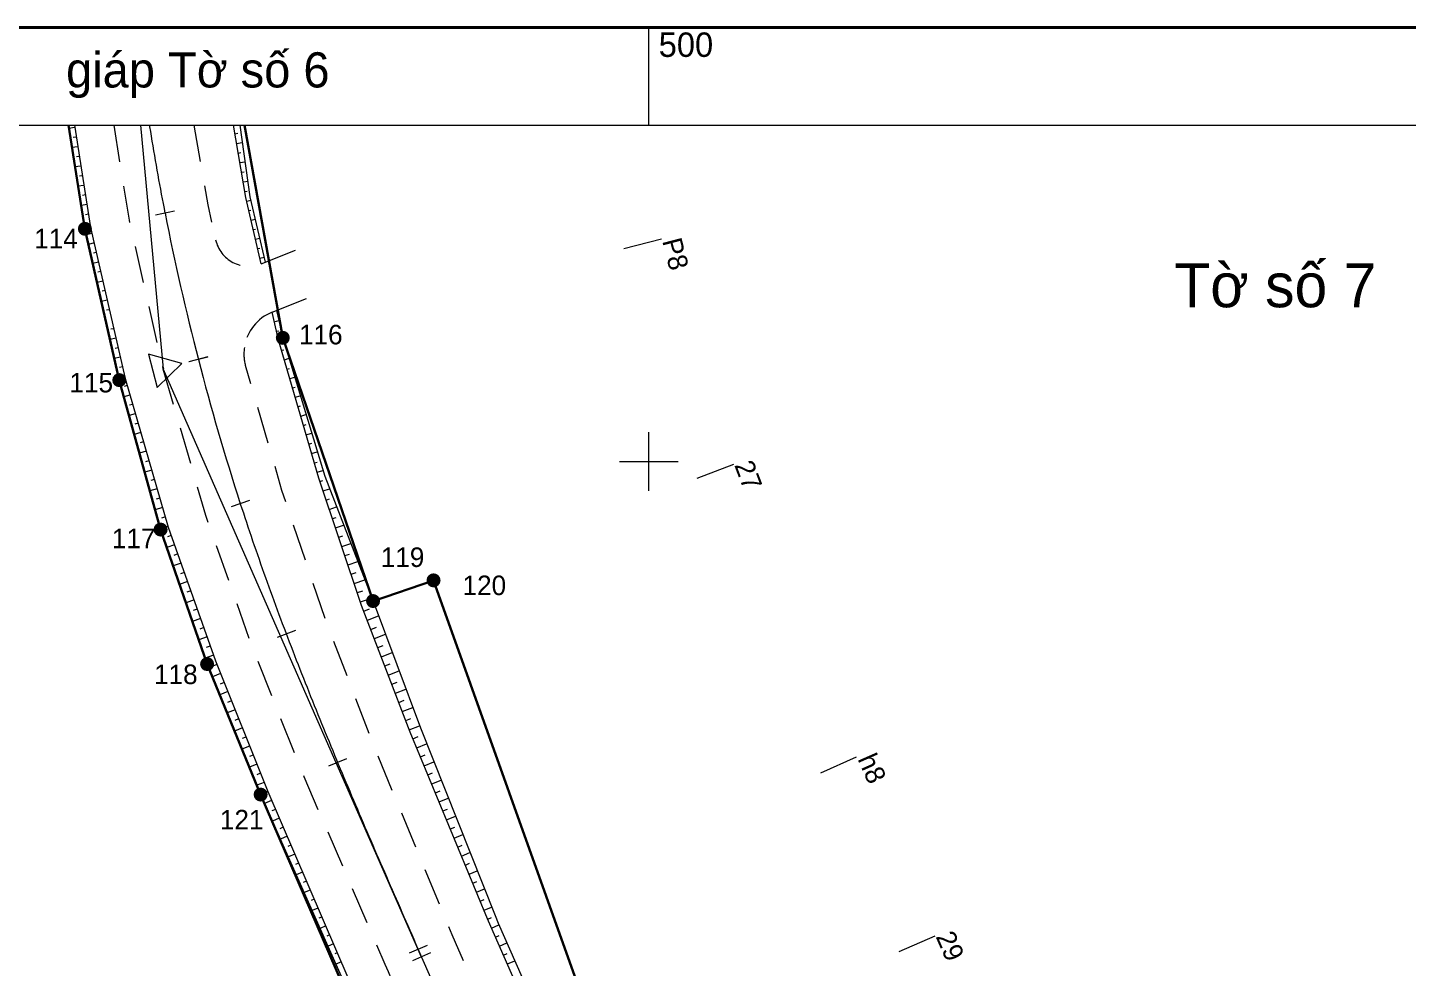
# Model space of a CAD drawing. Header units: metres. Extents: x 535356 to 535753, y 1836468 to 1836744.
# Drawn here: x 535436.4 to 535577.6, y 1836648.2 to 1836744.4 of the extents above; entities that cross this region are included whole.
import ezdxf
from ezdxf.enums import TextEntityAlignment as Align

# ---------------------------------------------------------------- set-up
doc = ezdxf.new("R2010")
doc.units = ezdxf.units.M
doc.header["$MEASUREMENT"] = 0
doc.linetypes.add('DGN Style 2', pattern=[6.2979, 3.77874, -2.51916])
doc.layers.get('0').update_dxf_attribs({"color": 1})
for name, color, linetype, lineweight in [('Level 2', 1, 'Continuous', 0), ('Level 3', 1, 'Continuous', 0), ('Level 4', 1, 'Continuous', 0), ('Level 5', 1, 'Continuous', 0), ('Level 62', 1, 'Continuous', 0), ('Level 63', 1, 'Continuous', 0), ('Level 8', 1, 'Continuous', 0), ('Level 9', 1, 'Continuous', 0)]:
    doc.layers.add(name, color=color, linetype=linetype, lineweight=lineweight)
doc.styles.add('Style-CHAR_FAST_FONT', font='CHAR_FAST_FONT.shx')
doc.styles.add('Style-STANDARD', font='STANDARD.shx')

# ---------------------------------------------------------------- blocks, each defined once
blk = doc.blocks.new('BLOCK_')
at = {"color": 0, "linetype": 'ByBlock', "lineweight": 0}
blk.add_point((0, 0), dxfattribs=at)
blk = doc.blocks.new('KH_DIN')
at = {"color": 0, "linetype": 'Continuous', "lineweight": 0, "flags": 128}
blk.add_lwpolyline([(1.08, -1.83), (1.09, 1.71), (-1.99, -0.04)], close=True, dxfattribs=at)
blk.add_lwpolyline([(-0.05, 0, 1), (0.05, 0, 1)], format="xyb", close=True, dxfattribs=at)
at = {"color": 0, "linetype": 'Continuous', "lineweight": 0}
blk.add_blockref('BLOCK_', (0, 0), dxfattribs=at)
at = {"color": 0, "linetype": 'Continuous', "lineweight": 0, "style": 'Style-STANDARD', "flags": 1}
blk.add_attdef('xdata0', text='', height=1, rotation=165.5438, dxfattribs=at).set_placement((0, 0), align=Align.TOP_LEFT)
blk.add_attdef('xdata0', text='', height=1, rotation=165.5438, dxfattribs=at).set_placement((0, 0), align=Align.TOP_LEFT)

msp = doc.modelspace()

# ---------------------------------------------------------------- hatches: boundary and pattern name
at = {"layer": 'Level 4', "linetype": 'Continuous', "lineweight": 0}
h = msp.add_hatch(color=7, dxfattribs=at)
edge = h.paths.add_edge_path()
edge.add_arc((535442.26, 1836723.82), 0.719, 270, 630)
h = msp.add_hatch(color=7, dxfattribs=at)
edge = h.paths.add_edge_path()
edge.add_arc((535462.52, 1836712.66), 0.719, 270, 630)
h = msp.add_hatch(color=7, dxfattribs=at)
edge = h.paths.add_edge_path()
edge.add_arc((535445.78, 1836708.33), 0.719, 270, 630)
h = msp.add_hatch(color=7, dxfattribs=at)
edge = h.paths.add_edge_path()
edge.add_arc((535450.01, 1836693.03), 0.719, 270, 630)
h = msp.add_hatch(color=7, dxfattribs=at)
edge = h.paths.add_edge_path()
edge.add_arc((535477.95, 1836687.83), 0.719, 270, 630)
h = msp.add_hatch(color=7, dxfattribs=at)
edge = h.paths.add_edge_path()
edge.add_arc((535471.76, 1836685.71), 0.719, 270, 630)
h = msp.add_hatch(color=7, dxfattribs=at)
edge = h.paths.add_edge_path()
edge.add_arc((535454.77, 1836679.26), 0.719, 270, 630)
h = msp.add_hatch(color=7, dxfattribs=at)
edge = h.paths.add_edge_path()
edge.add_arc((535460.25, 1836665.9), 0.719, 270, 630)

# ---------------------------------------------------------------- linework, layer by layer
at = {"layer": 'Level 2', "color": 7, "linetype": 'Continuous', "lineweight": 0}
for p, q in [((535441.21, 1836734.2), (535440.61, 1836734.1)), ((535441.37, 1836733.21), (535441.07, 1836733.16)), ((535457.62, 1836733.55), (535457.92, 1836733.61)), ((535441.53, 1836732.22), (535440.93, 1836732.13)), ((535457.79, 1836732.57), (535458.37, 1836732.67)), ((535441.69, 1836731.24), (535441.39, 1836731.19)), ((535457.96, 1836731.58), (535458.23, 1836731.63)), ((535458.13, 1836730.6), (535458.65, 1836730.69)), ((535441.84, 1836730.25), (535441.24, 1836730.15)), ((535442, 1836729.26), (535441.7, 1836729.21)), ((535458.3, 1836729.61), (535458.55, 1836729.66)), ((535442.16, 1836728.27), (535441.56, 1836728.18)), ((535458.48, 1836728.63), (535458.93, 1836728.71)), ((535458.65, 1836727.64), (535458.86, 1836727.68)), ((535442.48, 1836726.3), (535441.88, 1836726.2)), ((535442.32, 1836727.29), (535442.02, 1836727.24)), ((535458.84, 1836726.66), (535459.24, 1836726.75)), ((535442.63, 1836725.31), (535442.33, 1836725.26)), ((535451.44, 1836725.61), (535449.48, 1836725.23)), ((535459.06, 1836725.69), (535459.26, 1836725.73)), ((535459.28, 1836724.71), (535459.69, 1836724.81)), ((535442.79, 1836724.32), (535442.19, 1836724.23)), ((535442.99, 1836723.34), (535442.69, 1836723.28)), ((535459.51, 1836723.74), (535459.71, 1836723.78)), ((535443.21, 1836722.37), (535442.62, 1836722.23)), ((535459.73, 1836722.76), (535460.15, 1836722.86)), ((535497.42, 1836721.79), (535501.29, 1836722.8)), ((535443.43, 1836721.39), (535443.14, 1836721.33)), ((535459.95, 1836721.79), (535460.16, 1836721.83)), ((535460.17, 1836720.81), (535460.6, 1836720.91)), ((535443.66, 1836720.42), (535443.06, 1836720.28)), ((535443.88, 1836719.44), (535443.58, 1836719.38)), ((535444.1, 1836718.47), (535443.5, 1836718.33)), ((535444.54, 1836716.52), (535443.95, 1836716.38)), ((535444.32, 1836717.49), (535444.02, 1836717.43)), ((535444.77, 1836715.54), (535444.47, 1836715.48)), ((535445.21, 1836713.59), (535444.91, 1836713.53)), ((535461.65, 1836714.31), (535462.11, 1836714.42)), ((535445.43, 1836712.62), (535444.83, 1836712.48)), ((535461.88, 1836713.34), (535462.11, 1836713.39)), ((535462.12, 1836712.34), (535462.58, 1836712.47)), ((535445.88, 1836710.67), (535445.28, 1836710.53)), ((535445.66, 1836711.64), (535445.35, 1836711.57)), ((535454.84, 1836710.7), (535452.91, 1836710.19)), ((535454.84, 1836710.69), (535452.91, 1836710.19)), ((535462.4, 1836711.38), (535462.63, 1836711.44)), ((535446.1, 1836709.69), (535445.8, 1836709.62)), ((535462.68, 1836710.42), (535463.16, 1836710.56)), ((535462.96, 1836709.46), (535463.2, 1836709.53)), ((535446.32, 1836708.72), (535445.72, 1836708.58)), ((535446.59, 1836707.77), (535446.28, 1836707.68)), ((535463.24, 1836708.5), (535463.74, 1836708.64)), ((535446.87, 1836706.8), (535446.25, 1836706.63)), ((535463.52, 1836707.54), (535463.77, 1836707.61)), ((535463.8, 1836706.58), (535464.31, 1836706.73)), ((535447.14, 1836705.84), (535446.83, 1836705.75)), ((535464.07, 1836705.61), (535464.34, 1836705.69)), ((535447.42, 1836704.88), (535446.78, 1836704.7)), ((535447.7, 1836703.92), (535447.37, 1836703.83)), ((535464.35, 1836704.65), (535464.89, 1836704.81)), ((535464.63, 1836703.69), (535464.91, 1836703.77)), ((535447.98, 1836702.96), (535447.31, 1836702.77)), ((535464.91, 1836702.73), (535465.47, 1836702.9)), ((535448.54, 1836701.04), (535447.85, 1836700.84)), ((535448.26, 1836702), (535447.92, 1836701.9)), ((535465.19, 1836701.77), (535465.48, 1836701.86)), ((535465.47, 1836700.81), (535466.05, 1836700.98)), ((535448.82, 1836700.08), (535448.47, 1836699.98)), ((535465.75, 1836699.85), (535466.05, 1836699.94)), ((535504.95, 1836698.3), (535508.69, 1836699.72)), ((535449.1, 1836699.12), (535448.38, 1836698.91)), ((535449.38, 1836698.16), (535449.01, 1836698.06)), ((535466.03, 1836698.89), (535466.63, 1836699.07)), ((535466.32, 1836697.94), (535466.63, 1836698.04)), ((535449.66, 1836697.2), (535448.91, 1836696.99)), ((535466.64, 1836696.99), (535467.3, 1836697.21)), ((535450.22, 1836695.28), (535449.45, 1836695.06)), ((535449.94, 1836696.24), (535449.56, 1836696.13)), ((535459.12, 1836695.99), (535457.22, 1836695.37)), ((535466.96, 1836696.04), (535467.31, 1836696.16)), ((535467.28, 1836695.09), (535468.02, 1836695.35)), ((535450.5, 1836694.32), (535450.1, 1836694.21)), ((535467.6, 1836694.15), (535467.99, 1836694.28)), ((535450.77, 1836693.36), (535449.98, 1836693.13)), ((535451.1, 1836692.42), (535450.71, 1836692.28)), ((535467.92, 1836693.2), (535468.75, 1836693.48)), ((535468.24, 1836692.25), (535468.67, 1836692.4)), ((535451.44, 1836691.47), (535450.64, 1836691.19)), ((535468.56, 1836691.3), (535469.47, 1836691.61)), ((535452.1, 1836689.59), (535451.3, 1836689.3)), ((535451.77, 1836690.53), (535451.37, 1836690.39)), ((535468.88, 1836690.36), (535469.36, 1836690.52)), ((535469.2, 1836689.41), (535470.2, 1836689.75)), ((535452.44, 1836688.65), (535452.03, 1836688.5)), ((535469.52, 1836688.46), (535470.04, 1836688.64)), ((535452.77, 1836687.7), (535451.95, 1836687.41)), ((535453.1, 1836686.76), (535452.69, 1836686.61)), ((535469.84, 1836687.51), (535470.92, 1836687.88)), ((535470.16, 1836686.57), (535470.72, 1836686.76)), ((535453.43, 1836685.82), (535452.61, 1836685.52)), ((535470.47, 1836685.62), (535471.64, 1836686.01)), ((535454.1, 1836683.93), (535453.26, 1836683.63)), ((535453.77, 1836684.87), (535453.35, 1836684.73)), ((535470.82, 1836684.68), (535471.4, 1836684.9)), ((535471.18, 1836683.75), (535472.33, 1836684.19)), ((535454.43, 1836682.99), (535454.01, 1836682.84)), ((535463.81, 1836682.69), (535461.94, 1836681.98)), ((535471.53, 1836682.81), (535472.1, 1836683.03)), ((535454.77, 1836682.04), (535453.91, 1836681.74)), ((535455.1, 1836681.1), (535454.67, 1836680.95)), ((535471.89, 1836681.88), (535473.03, 1836682.31)), ((535472.25, 1836680.94), (535472.81, 1836681.16)), ((535455.43, 1836680.16), (535454.57, 1836679.85)), ((535456.15, 1836678.29), (535455.31, 1836677.96)), ((535455.78, 1836679.22), (535455.35, 1836679.05)), ((535472.96, 1836679.08), (535473.52, 1836679.29)), ((535473.32, 1836678.14), (535474.42, 1836678.56)), ((535456.52, 1836677.36), (535456.1, 1836677.2)), ((535473.68, 1836677.21), (535474.23, 1836677.42)), ((535474.04, 1836676.27), (535475.12, 1836676.69)), ((535456.89, 1836676.44), (535456.07, 1836676.11)), ((535457.26, 1836675.51), (535456.85, 1836675.34)), ((535474.39, 1836675.34), (535474.93, 1836675.55)), ((535457.63, 1836674.58), (535456.83, 1836674.26)), ((535474.75, 1836674.41), (535475.82, 1836674.82)), ((535458.38, 1836672.72), (535457.58, 1836672.4)), ((535458, 1836673.65), (535457.6, 1836673.49)), ((535475.11, 1836673.47), (535475.64, 1836673.68)), ((535475.47, 1836672.54), (535476.52, 1836672.94)), ((535458.75, 1836671.79), (535458.35, 1836671.64)), ((535475.84, 1836671.61), (535476.36, 1836671.83)), ((535476.23, 1836670.69), (535477.24, 1836671.11)), ((535459.12, 1836670.86), (535458.34, 1836670.55)), ((535459.49, 1836669.93), (535459.1, 1836669.78)), ((535476.61, 1836669.77), (535477.11, 1836669.97)), ((535517.59, 1836668.14), (535521.25, 1836669.75)), ((535459.86, 1836669.01), (535459.1, 1836668.7)), ((535469.05, 1836669.57), (535467.21, 1836668.8)), ((535476.99, 1836668.84), (535477.98, 1836669.25)), ((535460.23, 1836668.08), (535459.85, 1836667.93)), ((535460.6, 1836667.15), (535459.86, 1836666.85)), ((535477.38, 1836667.92), (535477.86, 1836668.12)), ((535477.76, 1836666.99), (535478.72, 1836667.39)), ((535460.97, 1836666.22), (535460.6, 1836666.07)), ((535478.14, 1836666.07), (535478.62, 1836666.27)), ((535478.53, 1836665.15), (535479.46, 1836665.54)), ((535461.37, 1836665.3), (535460.65, 1836664.99)), ((535461.76, 1836664.38), (535461.41, 1836664.23)), ((535478.91, 1836664.22), (535479.37, 1836664.41)), ((535462.16, 1836663.47), (535461.46, 1836663.17)), ((535462.56, 1836662.55), (535462.21, 1836662.4)), ((535479.29, 1836663.3), (535480.2, 1836663.68)), ((535479.67, 1836662.38), (535480.12, 1836662.56)), ((535462.95, 1836661.63), (535462.28, 1836661.34)), ((535480.06, 1836661.45), (535480.94, 1836661.82)), ((535463.35, 1836660.71), (535463.02, 1836660.57)), ((535463.74, 1836659.79), (535463.09, 1836659.51)), ((535480.44, 1836660.53), (535480.88, 1836660.71)), ((535480.82, 1836659.6), (535481.68, 1836659.96)), ((535464.14, 1836658.87), (535463.82, 1836658.74)), ((535481.21, 1836658.68), (535481.63, 1836658.86)), ((535464.54, 1836657.96), (535463.9, 1836657.68)), ((535464.93, 1836657.04), (535464.62, 1836656.9)), ((535481.59, 1836657.76), (535482.42, 1836658.1)), ((535481.97, 1836656.83), (535482.38, 1836657)), ((535465.33, 1836656.12), (535464.71, 1836655.86)), ((535482.36, 1836655.91), (535483.16, 1836656.24)), ((535465.72, 1836655.2), (535465.42, 1836655.07)), ((535466.12, 1836654.28), (535465.53, 1836654.03)), ((535482.74, 1836654.99), (535483.13, 1836655.15)), ((535483.12, 1836654.06), (535483.9, 1836654.38)), ((535466.52, 1836653.36), (535466.22, 1836653.24)), ((535483.51, 1836653.14), (535483.89, 1836653.3)), ((535466.91, 1836652.45), (535466.34, 1836652.2)), ((535467.31, 1836651.53), (535467.03, 1836651.41)), ((535483.9, 1836652.22), (535484.65, 1836652.55)), ((535484.3, 1836651.3), (535484.68, 1836651.47)), ((535525.63, 1836649.83), (535529.29, 1836651.44)), ((535467.7, 1836650.61), (535467.15, 1836650.37)), ((535477.3, 1836650.46), (535475.47, 1836649.65)), ((535484.7, 1836650.39), (535485.46, 1836650.72)), ((535468.1, 1836649.69), (535467.83, 1836649.58)), ((535468.5, 1836648.77), (535467.97, 1836648.55)), ((535477.64, 1836649.68), (535475.81, 1836648.87)), ((535485.1, 1836649.47), (535485.48, 1836649.64)), ((535485.51, 1836648.56), (535486.27, 1836648.89))]:
    msp.add_line(p, q, dxfattribs=at)
at = {"layer": 'Level 2', "color": 7, "linetype": 'Continuous', "lineweight": 0, "flags": 128}
for points in [[(535440.57, 1836734.42), (535442.26, 1836723.82), (535445.77, 1836708.33), (535445.78, 1836708.33)], [(535441.18, 1836734.42), (535442.85, 1836723.94), (535446.37, 1836708.49), (535446.38, 1836708.48)], [(535460.31, 1836720.22), (535458.75, 1836727.03), (535457.46, 1836734.42)], [(535458.12, 1836734.42), (535459.16, 1836727.11), (535460.72, 1836720.39)], [(535462.05, 1836712.57), (535462.05, 1836712.58), (535461.43, 1836715.29)], [(535461.87, 1836715.46), (535462.51, 1836712.7), (535462.51, 1836712.69)], [(535461.87, 1836715.46), (535462.51, 1836712.7), (535462.51, 1836712.69)], [(535510.28, 1836592.14), (535507.6, 1836598.23), (535499.56, 1836616.54), (535495.54, 1836625.7), (535491.52, 1836634.86), (535483.82, 1836652.39), (535483.49, 1836653.17), (535475.56, 1836672.29), (535470.59, 1836685.27), (535466.21, 1836698.29), (535462.06, 1836712.54), (535462.05, 1836712.57)], [(535445.78, 1836708.33), (535450.01, 1836693.03), (535454.77, 1836679.26), (535460.25, 1836665.9), (535468.78, 1836646.71), (535469.13, 1836645.94), (535477.01, 1836628.49), (535481.14, 1836619.38), (535484.87, 1836610.09), (535493.14, 1836591.88), (535499.16, 1836578.42), (535503.99, 1836567.16), (535509.14, 1836555.22), (535517.23, 1836536.93), (535525.33, 1836518.64), (535533.37, 1836500.33), (535541.5, 1836482.06), (535543.2, 1836478.24)], [(535446.38, 1836708.48), (535450.8, 1836693.29), (535455.63, 1836679.59), (535460.98, 1836666.21), (535469.29, 1836646.94), (535469.63, 1836646.16), (535477.33, 1836628.62), (535481.35, 1836619.47), (535485.37, 1836610.31), (535493.41, 1836592), (535499.34, 1836578.5), (535504.27, 1836567.28), (535509.49, 1836555.38), (535517.54, 1836537.06), (535525.58, 1836518.75), (535533.62, 1836500.44), (535541.66, 1836482.13), (535543.37, 1836478.24)]]:
    msp.add_lwpolyline(points, dxfattribs=at)
msp.add_lwpolyline([(535462.51, 1836712.69), (535462.52, 1836712.66), (535466.81, 1836698.48), (535471.76, 1836685.71), (535476.6, 1836672.72), (535484.25, 1836653.51), (535484.58, 1836652.72), (535492.3, 1836635.2), (535495.69, 1836625.77), (535500.16, 1836616.81), (535508.09, 1836598.45), (535511.3, 1836590.96), (535511.3, 1836590.96, 0.357106), (535516.92, 1836588.04), (535516.92, 1836588.04), (535529.93, 1836590.76)], format="xyb", dxfattribs=at)
at = {"layer": 'Level 3', "color": 7, "linetype": 'Continuous', "lineweight": 0}
for p, q in [((535447.94, 1836734.42), (535450.28, 1836709.5)), ((535476.73, 1836649.27), (535450.28, 1836709.5)), ((535476.73, 1836649.27), (535551.83, 1836478.24))]:
    msp.add_line(p, q, dxfattribs=at)
at = {"layer": 'Level 3', "color": 7, "linetype": 'Continuous', "lineweight": 0, "flags": 128}
msp.add_lwpolyline([(535448.86, 1836734.42), (535448.88, 1836734.27), (535448.96, 1836733.78), (535449.04, 1836733.29), (535449.12, 1836732.79), (535449.21, 1836732.3), (535449.29, 1836731.81), (535449.37, 1836731.32), (535449.46, 1836730.82), (535449.55, 1836730.33), (535449.63, 1836729.84), (535449.72, 1836729.35), (535449.81, 1836728.85), (535449.9, 1836728.36), (535449.99, 1836727.87), (535450.08, 1836727.38), (535450.18, 1836726.89), (535450.27, 1836726.4), (535450.37, 1836725.91), (535450.46, 1836725.41)], dxfattribs=at)
msp.add_lwpolyline([(535453.88, 1836710.44, 0.015375), (535458.17, 1836695.68), (535458.17, 1836695.68), (535458.32, 1836695.2), (535458.48, 1836694.73), (535458.64, 1836694.25), (535458.79, 1836693.78), (535458.95, 1836693.3), (535459.11, 1836692.83), (535459.27, 1836692.36), (535459.43, 1836691.88), (535459.59, 1836691.41), (535459.76, 1836690.94), (535459.92, 1836690.46), (535460.09, 1836689.99), (535460.25, 1836689.52), (535460.42, 1836689.05), (535460.58, 1836688.58), (535460.75, 1836688.11), (535460.92, 1836687.64), (535461.09, 1836687.17), (535461.26, 1836686.69), (535461.43, 1836686.23), (535461.6, 1836685.76), (535461.78, 1836685.29), (535461.95, 1836684.82), (535462.12, 1836684.35), (535462.3, 1836683.88), (535462.47, 1836683.41), (535462.65, 1836682.94), (535462.83, 1836682.48), (535463, 1836682.01), (535463.18, 1836681.54), (535463.36, 1836681.07), (535463.54, 1836680.61), (535463.72, 1836680.14), (535463.9, 1836679.67), (535464.08, 1836679.21), (535464.26, 1836678.74), (535464.45, 1836678.28), (535464.63, 1836677.81), (535464.81, 1836677.35), (535465, 1836676.88), (535465.18, 1836676.42), (535465.37, 1836675.95), (535465.55, 1836675.49), (535465.74, 1836675.02), (535465.92, 1836674.56), (535466.11, 1836674.1), (535466.3, 1836673.63), (535466.49, 1836673.17), (535466.68, 1836672.71), (535466.87, 1836672.25), (535467.06, 1836671.78), (535467.25, 1836671.32), (535467.44, 1836670.86), (535467.63, 1836670.4), (535467.82, 1836669.93), (535468.01, 1836669.47), (535468.2, 1836669.01), (535468.4, 1836668.55), (535468.59, 1836668.09), (535468.78, 1836667.63), (535468.98, 1836667.17), (535469.17, 1836666.71), (535469.37, 1836666.24), (535469.56, 1836665.78), (535469.76, 1836665.32), (535469.95, 1836664.86), (535470.15, 1836664.4), (535470.34, 1836663.94), (535470.54, 1836663.48), (535470.74, 1836663.02), (535470.93, 1836662.57), (535471.13, 1836662.11), (535471.33, 1836661.65), (535471.53, 1836661.19), (535471.72, 1836660.73), (535471.92, 1836660.27), (535472.12, 1836659.81), (535472.32, 1836659.35), (535472.52, 1836658.89), (535472.72, 1836658.43), (535472.92, 1836657.98), (535473.12, 1836657.52), (535473.32, 1836657.06), (535473.52, 1836656.6), (535473.72, 1836656.14), (535473.92, 1836655.68), (535474.12, 1836655.23), (535474.32, 1836654.77), (535474.52, 1836654.31), (535474.72, 1836653.85), (535474.92, 1836653.39), (535475.12, 1836652.94), (535475.32, 1836652.48), (535475.52, 1836652.02), (535475.72, 1836651.56), (535475.92, 1836651.1), (535476.12, 1836650.65), (535476.32, 1836650.19), (535476.53, 1836649.73), (535476.73, 1836649.27)], format="xyb", dxfattribs=at)
at = {"layer": 'Level 3', "color": 7, "linetype": 'Continuous', "lineweight": 0}
msp.add_arc((535695.79, 1836773.48), 249.99, 191.0855, 194.6069, dxfattribs=at)
at = {"layer": 'Level 5', "color": 7, "linetype": 'Continuous', "lineweight": 30}
for p, q in [((535462.52, 1836712.66), (535458.59, 1836734.42)), ((535471.76, 1836685.71), (535462.52, 1836712.66)), ((535460.25, 1836665.9), (535481.22, 1836617.24))]:
    msp.add_line(p, q, dxfattribs=at)
at = {"layer": 'Level 5', "color": 1, "linetype": 'Continuous', "lineweight": 30}
for q in [(535471.76, 1836685.71), (535498.17, 1836631.16)]:
    msp.add_line((535477.95, 1836687.83), q, dxfattribs=at)
at = {"layer": 'Level 5', "color": 7, "linetype": 'Continuous', "lineweight": 30, "flags": 128}
for points in [[(535440.57, 1836734.42), (535442.26, 1836723.82), (535445.78, 1836708.33), (535450.01, 1836693.03)], [(535450.01, 1836693.03), (535454.77, 1836679.26), (535460.25, 1836665.9)]]:
    msp.add_lwpolyline(points, dxfattribs=at)
at = {"layer": 'Level 62', "color": 7, "linetype": 'Continuous', "lineweight": 0, "flags": 128}
msp.add_lwpolyline([(535366.33, 1836734.42), (535743.04, 1836734.42), (535743.04, 1836478.24), (535366.33, 1836478.24)], close=True, dxfattribs=at)
at = {"layer": 'Level 63', "color": 7, "linetype": 'Continuous', "lineweight": 0}
for p, q in [((535500, 1836734.42), (535500, 1836744.42)), ((535500, 1836697), (535500, 1836703)), ((535497, 1836700), (535503, 1836700))]:
    msp.add_line(p, q, dxfattribs=at)
at = {"layer": 'Level 63', "color": 7, "linetype": 'Continuous', "lineweight": 40, "flags": 128}
msp.add_lwpolyline([(535356.33, 1836468.24), (535356.33, 1836744.42), (535753.04, 1836744.42), (535753.04, 1836468.24)], close=True, dxfattribs=at)
at = {"layer": 'Level 63', "color": 7, "linetype": 'Continuous', "lineweight": 13, "flags": 128}
msp.add_lwpolyline([(535366.33, 1836478.24), (535366.33, 1836734.42), (535743.04, 1836734.42), (535743.04, 1836478.24)], close=True, dxfattribs=at)
at = {"layer": 'Level 8', "color": 7, "linetype": 'DGN Style 2', "lineweight": 0}
for p, q in [((535460.31, 1836720.22), (535464.75, 1836721.99)), ((535461.43, 1836715.29), (535466.6, 1836717.34))]:
    msp.add_line(p, q, dxfattribs=at)
at = {"layer": 'Level 8', "color": 7, "linetype": 'DGN Style 2', "lineweight": 0, "flags": 128}
for points in [[(535445.22, 1836734.42), (535446.78, 1836724.7), (535450.25, 1836709.5), (535450.25, 1836709.49)], [(535453.41, 1836734.42), (535454.83, 1836726.27), (535455.65, 1836722.67)], [(535450.25, 1836709.49), (535454.6, 1836694.52), (535459.37, 1836681.01), (535464.67, 1836667.75), (535472.95, 1836648.55), (535473.29, 1836647.77), (535480.99, 1836630.23), (535485.01, 1836621.08), (535489.03, 1836611.92), (535497.07, 1836593.61), (535503, 1836580.1), (535507.93, 1836568.89), (535513.16, 1836556.98), (535521.2, 1836538.67), (535529.24, 1836520.36), (535537.28, 1836502.05), (535545.32, 1836483.74), (535547.73, 1836478.24)]]:
    msp.add_lwpolyline(points, dxfattribs=at)
msp.add_lwpolyline([(535458.59, 1836711.66, 0.099529), (535458.68, 1836709.86), (535458.68, 1836709.86), (535462.4, 1836697.05), (535466.85, 1836683.85), (535471.87, 1836670.75), (535479.83, 1836651.57), (535480.16, 1836650.78), (535487.86, 1836633.25), (535491.88, 1836624.09), (535495.9, 1836614.94), (535503.94, 1836596.62), (535506.61, 1836590.54)], format="xyb", dxfattribs=at)
at = {"layer": 'Level 8', "color": 7, "linetype": 'DGN Style 2', "lineweight": 0}
for centre, radius, start, end in [((535459.03, 1836723.45), 3.47, 192.8455, 291.6416), ((535463.13, 1836711.02), 4.59, 111.6416, 171.9474)]:
    msp.add_arc(centre, radius, start, end, dxfattribs=at)
at = {"layer": 'Level 9', "color": 7, "linetype": 'Continuous', "lineweight": 0}
msp.add_line((535472.61, 1836680.01), (535473.72, 1836680.44), dxfattribs=at)
at = {"layer": 'Level 9', "color": 7, "linetype": 'Continuous', "lineweight": 0, "flags": 128}
for points in [[(535440.57, 1836734.42), (535442.26, 1836723.82), (535445.77, 1836708.33), (535445.78, 1836708.33)], [(535458.12, 1836734.42), (535459.16, 1836727.11), (535460.72, 1836720.39)], [(535445.78, 1836708.33), (535450.01, 1836693.03), (535454.77, 1836679.26), (535460.25, 1836665.9), (535468.78, 1836646.71), (535469.13, 1836645.94), (535477.01, 1836628.49), (535481.14, 1836619.38), (535484.87, 1836610.09), (535493.14, 1836591.88), (535499.16, 1836578.42), (535503.99, 1836567.16), (535509.14, 1836555.22), (535517.23, 1836536.93), (535525.33, 1836518.64), (535533.37, 1836500.33), (535541.5, 1836482.06), (535543.2, 1836478.24)]]:
    msp.add_lwpolyline(points, dxfattribs=at)
msp.add_lwpolyline([(535462.51, 1836712.69), (535462.52, 1836712.66), (535466.81, 1836698.48), (535471.76, 1836685.71), (535476.6, 1836672.72), (535484.25, 1836653.51), (535484.58, 1836652.72), (535492.3, 1836635.2), (535495.69, 1836625.77), (535500.16, 1836616.81), (535508.09, 1836598.45), (535511.3, 1836590.96), (535511.3, 1836590.96, 0.357106), (535516.92, 1836588.04), (535516.92, 1836588.04), (535529.93, 1836590.76)], format="xyb", dxfattribs=at)

# ---------------------------------------------------------------- block references
at = {"layer": 'Level 2', "color": 7, "linetype": 'Continuous', "lineweight": 0, "rotation": 194.4561750000004}
msp.add_blockref('KH_DIN', (535450.28, 1836709.5), dxfattribs=at)

# ---------------------------------------------------------------- texts
at = {"layer": 'Level 2', "color": 7, "linetype": 'Continuous', "lineweight": 0, "char_height": 2, "attachment_point": 1, "line_spacing_factor": 0.828316, "style": 'Style-CHAR_FAST_FONT'}
for s, insert, rotation in [('P8\\P', (535503.28, 1836723.09), 284.6049), ('27\\P', (535510.59, 1836700.35), 290.7779), ('h8\\P', (535523.17, 1836670.35), 293.7057), ('29\\P', (535531.16, 1836652.17), 293.707)]:
    msp.add_mtext(s, dxfattribs=dict(at, insert=insert, rotation=rotation))
at = {"layer": 'Level 4', "color": 1, "linetype": 'Continuous', "lineweight": 0, "style": 'Style-CHAR_FAST_FONT'}
for s, p in [('114', (535439.3, 1836722.82)), ('116', (535466.41, 1836712.99)), ('115', (535442.91, 1836708.07)), ('117', (535447.25, 1836692.12)), ('119', (535474.78, 1836690.2)), ('120', (535483.15, 1836687.32)), ('118', (535451.57, 1836678.21)), ('121', (535458.31, 1836663.33))]:
    msp.add_text(s, height=2, dxfattribs=at).set_placement(p, align=Align.MIDDLE_CENTER)
at = {"layer": 'Level 63', "color": 7, "linetype": 'Continuous', "lineweight": 0, "style": 'Style-CHAR_FAST_FONT'}
msp.add_text('500', height=2.5, dxfattribs=at).set_placement((535501, 1836741.42))
for s, height, p in [('gi%%184p T%%234 s%%232 6', 3.6, (535453.82, 1836741.89)), ('T%%234 s%%232 7', 4.5, (535564.12, 1836720.29))]:
    msp.add_text(s, height=height, dxfattribs=at).set_placement(p, align=Align.TOP_CENTER)

doc.saveas('drawing.dxf')
